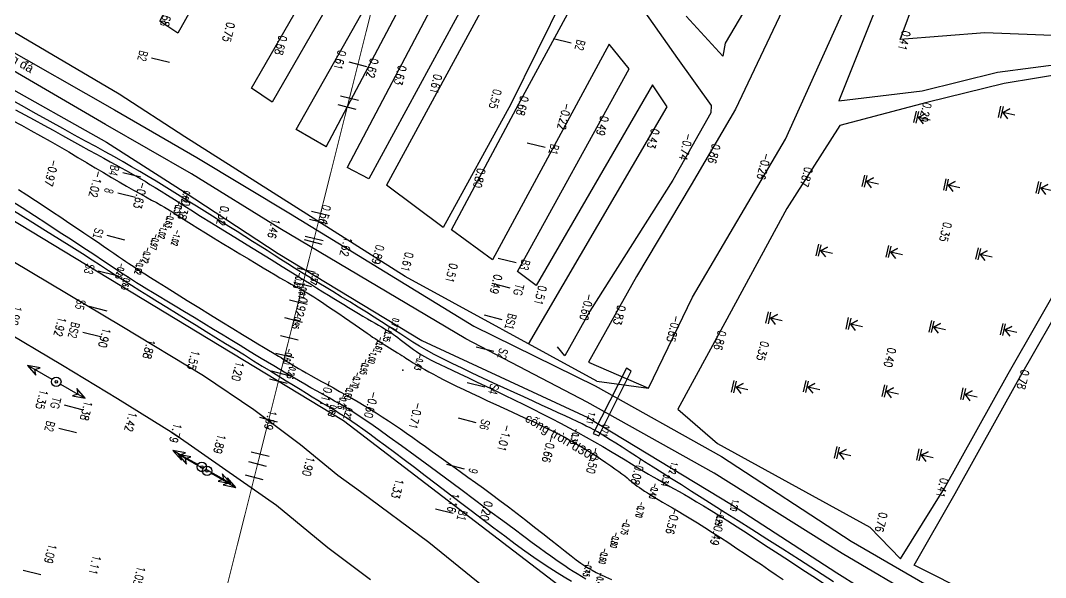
# Model space of a CAD drawing. Header units: metres. Extents: x 583412 to 583840, y 1186334 to 1187497.
# Drawn here: x 583623.4 to 583735.2, y 1186994.8 to 1187055.6 of the extents above; entities that cross this region are included whole.
import ezdxf
from ezdxf.enums import TextEntityAlignment as Align

# ---------------------------------------------------------------- set-up
doc = ezdxf.new("R2010")
doc.units = ezdxf.units.M
doc.header["$MEASUREMENT"] = 0
doc.linetypes.add('DASHDOT2', pattern=[0.5, 0.25, -0.125, 0, -0.125])
for name, color, linetype in [('$For$Printing$', 7, 'Continuous'), ('1111DONG MUC', 2, 'Continuous'), ('cao do binh do', 4, 'Continuous'), ('CaoDoTN', 2, 'Continuous'), ('DienHaThe-KHKS', 7, 'Continuous'), ('ENTCOC', 6, 'Continuous'), ('KS.cau cong', 6, 'Continuous'), ('KS.leduongdat', 36, 'Continuous'), ('KS.leduongnhua', 4, 'Continuous'), ('ks.text ks', 7, 'Continuous'), ('KS_muong ao', 4, 'TALUYPHAI-KHKS'), ('Lua-KHKS', 3, 'Continuous'), ('TENCOCTUYEN', 1, 'Continuous'), ('TimtuyenKS', 7, 'Continuous'), ('TimtuyenTK', 7, 'Continuous')]:
    doc.layers.add(name, color=color, linetype=linetype)
doc.styles.add('ChuSo', font='vnsimple.shx')
doc.styles.add('KT3', font='VHARIALN.TTF', dxfattribs={"width": 0.8, "height": 1.5})
doc.styles.add('TENSONG', font='VAPTIMI.TTF')
doc.linetypes.add('TALUYPHAI-KHKS', pattern='A,5,[130,ltypeshp,S=5,R=0,X=0,Y=-5],10,[130,ltypeshp,S=5,R=0,X=0,Y=-5],10,[130,ltypeshp,S=10,R=0,X=0,Y=-10],5', length=30)
doc.linetypes.add('TALUYTRAI-KHKS', pattern='A,5,[130,ltypeshp,S=5,R=0,X=0,Y=5],10,[130,ltypeshp,S=5,R=0,X=0,Y=5],10,[130,ltypeshp,S=10,R=0,X=0,Y=10],5', length=30)

# ---------------------------------------------------------------- blocks, each defined once
blk = doc.blocks.new('DienHaThe-KHKS')
at = {"layer": 'DienHaThe-KHKS', "color": 6}
blk.add_lwpolyline([(0.0012, 0.51624), (0.0012, 2.70968), (0.4608, 2.30472), (0.00192, 3.63336), (-0.45808, 2.30512), (0.00152, 2.70976), (0.00192, 3.63336)], dxfattribs=at)
for radius in [0.51624, 0.13184]:
    blk.add_circle((0, 0), radius, dxfattribs=at)
blk = doc.blocks.new('Lua-KHKS')
at = {"layer": 'Lua-KHKS', "color": 3, "flags": 128}
for points in [[(-0.008, 1.037), (-0.008, 0.156), (-0.378, 0.593), (-0.008, 0.156), (0.361, 0.593)], [(-0.439, 0.072), (0.42, 0.072)], [(-0.439, -0.105), (0.42, -0.105)]]:
    blk.add_lwpolyline(points, dxfattribs=at)

msp = doc.modelspace()

# ---------------------------------------------------------------- linework, layer by layer
at = {"layer": '$For$Printing$', "color": 252}
for p, q in [((583623.5, 1187046.33), (583621.78, 1187047.29)), ((583625.12, 1187045.43), (583623.5, 1187046.33)), ((583622.46, 1187044.74), (583623.5, 1187044.18)), ((583626.63, 1187044.59), (583625.12, 1187045.43)), ((583628.02, 1187043.83), (583626.63, 1187044.59)), ((583623.5, 1187044.18), (583624.54, 1187043.61)), ((583624.54, 1187043.61), (583625.59, 1187043.03)), ((583629.3, 1187043.12), (583628.02, 1187043.83)), ((583625.59, 1187043.03), (583626.63, 1187042.44)), ((583626.63, 1187042.44), (583627.65, 1187041.85)), ((583630.49, 1187042.46), (583629.3, 1187043.12)), ((583631.6, 1187041.85), (583630.49, 1187042.46)), ((583627.65, 1187041.85), (583628.66, 1187041.27)), ((583628.66, 1187041.27), (583629.64, 1187040.68)), ((583632.65, 1187041.27), (583631.6, 1187041.85)), ((583633.64, 1187040.72), (583632.65, 1187041.27)), ((583629.64, 1187040.68), (583630.61, 1187040.11)), ((583630.61, 1187040.11), (583631.54, 1187039.55)), ((583634.59, 1187040.18), (583633.64, 1187040.72)), ((583635.51, 1187039.65), (583634.59, 1187040.18)), ((583631.54, 1187039.55), (583632.44, 1187039.01)), ((583632.44, 1187039.01), (583633.32, 1187038.49)), ((583636.41, 1187039.12), (583635.51, 1187039.65)), ((583637.31, 1187038.59), (583636.41, 1187039.12)), ((583633.32, 1187038.49), (583634.15, 1187038)), ((583634.15, 1187038), (583634.95, 1187037.54)), ((583638.19, 1187038.06), (583637.31, 1187038.59)), ((583639.07, 1187037.53), (583638.19, 1187038.06)), ((583623.17, 1187037.17), (583624.1, 1187036.57)), ((583634.95, 1187037.54), (583635.71, 1187037.11)), ((583635.71, 1187037.11), (583636.42, 1187036.72)), ((583636.42, 1187036.72), (583637.08, 1187036.35)), ((583639.94, 1187036.99), (583639.07, 1187037.53)), ((583640.82, 1187036.45), (583639.94, 1187036.99)), ((583624.1, 1187036.57), (583625.04, 1187035.95)), ((583625.04, 1187035.95), (583625.97, 1187035.34)), ((583637.08, 1187036.35), (583637.68, 1187036.02)), ((583637.68, 1187036.02), (583638.22, 1187035.73)), ((583638.22, 1187035.73), (583638.7, 1187035.46)), ((583641.69, 1187035.9), (583640.82, 1187036.45)), ((583642.58, 1187035.35), (583641.69, 1187035.9)), ((583622.62, 1187034.89), (583624.45, 1187033.76)), ((583625.97, 1187035.34), (583626.89, 1187034.73)), ((583626.89, 1187034.73), (583627.79, 1187034.13)), ((583638.7, 1187035.46), (583639.11, 1187035.23)), ((583639.11, 1187035.23), (583639.46, 1187035.03)), ((583639.46, 1187035.03), (583639.75, 1187034.85)), ((583639.75, 1187034.85), (583640.03, 1187034.68)), ((583640.03, 1187034.68), (583640.32, 1187034.49)), ((583640.32, 1187034.49), (583640.64, 1187034.28)), ((583643.47, 1187034.8), (583642.58, 1187035.35)), ((583644.36, 1187034.24), (583643.47, 1187034.8)), ((583624.45, 1187033.76), (583626.14, 1187032.7)), ((583627.79, 1187034.13), (583628.66, 1187033.54)), ((583628.66, 1187033.54), (583629.51, 1187032.97)), ((583640.64, 1187034.28), (583641.01, 1187034.04)), ((583641.01, 1187034.04), (583641.48, 1187033.74)), ((583641.48, 1187033.74), (583642.05, 1187033.38)), ((583642.05, 1187033.38), (583642.76, 1187032.94)), ((583645.26, 1187033.68), (583644.36, 1187034.24)), ((583646.14, 1187033.12), (583645.26, 1187033.68)), ((583626.14, 1187032.7), (583627.66, 1187031.75)), ((583629.51, 1187032.97), (583630.31, 1187032.43)), ((583630.31, 1187032.43), (583631.07, 1187031.92)), ((583642.76, 1187032.94), (583643.57, 1187032.43)), ((583643.57, 1187032.43), (583644.47, 1187031.88)), ((583647.02, 1187032.57), (583646.14, 1187033.12)), ((583647.88, 1187032.03), (583647.02, 1187032.57)), ((583627.66, 1187031.75), (583628.99, 1187030.9)), ((583631.07, 1187031.92), (583631.78, 1187031.44)), ((583631.78, 1187031.44), (583632.44, 1187030.99)), ((583644.47, 1187031.88), (583645.41, 1187031.31)), ((583645.41, 1187031.31), (583646.38, 1187030.72)), ((583648.72, 1187031.5), (583647.88, 1187032.03)), ((583649.53, 1187030.99), (583648.72, 1187031.5)), ((583628.99, 1187030.9), (583630.16, 1187030.16)), ((583630.16, 1187030.16), (583631.2, 1187029.49)), ((583632.44, 1187030.99), (583633.04, 1187030.57)), ((583633.04, 1187030.57), (583633.59, 1187030.2)), ((583633.59, 1187030.2), (583634.09, 1187029.86)), ((583646.38, 1187030.72), (583647.34, 1187030.14)), ((583647.34, 1187030.14), (583648.26, 1187029.58)), ((583650.31, 1187030.49), (583649.53, 1187030.99)), ((583651.06, 1187030.01), (583650.31, 1187030.49)), ((583651.81, 1187029.53), (583651.06, 1187030.01)), ((583631.2, 1187029.49), (583632.13, 1187028.89)), ((583632.13, 1187028.89), (583633, 1187028.33)), ((583634.09, 1187029.86), (583634.52, 1187029.56)), ((583634.52, 1187029.56), (583634.9, 1187029.31)), ((583634.9, 1187029.31), (583635.21, 1187029.09)), ((583635.21, 1187029.09), (583635.5, 1187028.9)), ((583635.5, 1187028.9), (583635.78, 1187028.71)), ((583648.26, 1187029.58), (583649.12, 1187029.07)), ((583649.12, 1187029.07), (583649.89, 1187028.61)), ((583652.55, 1187029.06), (583651.81, 1187029.53)), ((583653.3, 1187028.59), (583652.55, 1187029.06)), ((583633, 1187028.33), (583633.83, 1187027.79)), ((583633.83, 1187027.79), (583634.65, 1187027.26)), ((583635.78, 1187028.71), (583636.1, 1187028.5)), ((583636.1, 1187028.5), (583636.48, 1187028.25)), ((583636.48, 1187028.25), (583636.96, 1187027.95)), ((583636.96, 1187027.95), (583637.57, 1187027.57)), ((583649.89, 1187028.61), (583650.57, 1187028.2)), ((583650.57, 1187028.2), (583651.17, 1187027.84)), ((583651.17, 1187027.84), (583651.7, 1187027.53)), ((583654.07, 1187028.1), (583653.3, 1187028.59)), ((583654.86, 1187027.61), (583654.07, 1187028.1)), ((583634.65, 1187027.26), (583635.5, 1187026.72)), ((583635.5, 1187026.72), (583636.4, 1187026.15)), ((583637.57, 1187027.57), (583638.34, 1187027.09)), ((583638.34, 1187027.09), (583639.29, 1187026.49)), ((583651.7, 1187027.53), (583652.16, 1187027.26)), ((583652.16, 1187027.26), (583652.57, 1187027.03)), ((583652.57, 1187027.03), (583652.94, 1187026.82)), ((583652.94, 1187026.82), (583653.26, 1187026.64)), ((583653.26, 1187026.64), (583653.56, 1187026.49)), ((583655.69, 1187027.09), (583654.86, 1187027.61)), ((583656.56, 1187026.56), (583655.69, 1187027.09)), ((583636.4, 1187026.15), (583637.35, 1187025.55)), ((583637.35, 1187025.55), (583638.34, 1187024.94)), ((583639.29, 1187026.49), (583640.39, 1187025.81)), ((583640.39, 1187025.81), (583641.59, 1187025.06)), ((583653.56, 1187026.49), (583653.83, 1187026.34)), ((583653.83, 1187026.34), (583654.11, 1187026.19)), ((583654.11, 1187026.19), (583654.39, 1187026.04)), ((583654.39, 1187026.04), (583654.69, 1187025.87)), ((583654.69, 1187025.87), (583655.02, 1187025.67)), ((583655.02, 1187025.67), (583655.4, 1187025.43)), ((583657.47, 1187026.01), (583656.56, 1187026.56)), ((583658.39, 1187025.44), (583657.47, 1187026.01)), ((583638.34, 1187024.94), (583639.36, 1187024.3)), ((583641.59, 1187025.06), (583642.85, 1187024.27)), ((583655.4, 1187025.43), (583655.85, 1187025.15)), ((583655.85, 1187025.15), (583656.35, 1187024.82)), ((583656.35, 1187024.82), (583656.91, 1187024.44)), ((583656.91, 1187024.44), (583657.51, 1187024.04)), ((583659.32, 1187024.88), (583658.39, 1187025.44)), ((583660.23, 1187024.32), (583659.32, 1187024.88)), ((583639.36, 1187024.3), (583640.42, 1187023.66)), ((583640.42, 1187023.66), (583641.48, 1187023)), ((583642.85, 1187024.27), (583644.13, 1187023.48)), ((583644.13, 1187023.48), (583645.38, 1187022.71)), ((583657.51, 1187024.04), (583658.13, 1187023.61)), ((583658.13, 1187023.61), (583658.74, 1187023.19)), ((583661.13, 1187023.77), (583660.23, 1187024.32)), ((583661.98, 1187023.23), (583661.13, 1187023.77)), ((583641.48, 1187023), (583642.56, 1187022.34)), ((583642.56, 1187022.34), (583643.64, 1187021.67)), ((583645.38, 1187022.71), (583646.55, 1187021.98)), ((583658.74, 1187023.19), (583659.34, 1187022.78)), ((583659.34, 1187022.78), (583659.9, 1187022.39)), ((583659.9, 1187022.39), (583660.4, 1187022.04)), ((583662.78, 1187022.72), (583661.98, 1187023.23)), ((583663.52, 1187022.24), (583662.78, 1187022.72)), ((583664.21, 1187021.79), (583663.52, 1187022.24)), ((583643.64, 1187021.67), (583644.71, 1187021.01)), ((583646.55, 1187021.98), (583647.61, 1187021.33)), ((583647.61, 1187021.33), (583648.52, 1187020.78)), ((583660.4, 1187022.04), (583660.84, 1187021.73)), ((583660.84, 1187021.73), (583661.21, 1187021.47)), ((583661.21, 1187021.47), (583661.54, 1187021.25)), ((583661.54, 1187021.25), (583661.82, 1187021.05)), ((583661.82, 1187021.05), (583662.08, 1187020.88)), ((583664.88, 1187021.35), (583664.21, 1187021.79)), ((583665.54, 1187020.92), (583664.88, 1187021.35)), ((583644.71, 1187021.01), (583645.77, 1187020.36)), ((583645.77, 1187020.36), (583646.81, 1187019.72)), ((583648.52, 1187020.78), (583649.28, 1187020.32)), ((583649.28, 1187020.32), (583649.91, 1187019.93)), ((583649.91, 1187019.93), (583650.44, 1187019.62)), ((583662.08, 1187020.88), (583662.33, 1187020.71)), ((583662.33, 1187020.71), (583662.57, 1187020.55)), ((583662.57, 1187020.55), (583662.82, 1187020.39)), ((583662.82, 1187020.39), (583663.09, 1187020.22)), ((583663.09, 1187020.22), (583663.37, 1187020.05)), ((583663.37, 1187020.05), (583663.66, 1187019.87)), ((583666.22, 1187020.49), (583665.54, 1187020.92)), ((583666.93, 1187020.06), (583666.22, 1187020.49)), ((583667.69, 1187019.62), (583666.93, 1187020.06)), ((583646.81, 1187019.72), (583647.83, 1187019.09)), ((583647.83, 1187019.09), (583648.82, 1187018.47)), ((583650.44, 1187019.62), (583650.88, 1187019.36)), ((583650.88, 1187019.36), (583651.24, 1187019.15)), ((583651.24, 1187019.15), (583651.55, 1187018.97)), ((583651.55, 1187018.97), (583651.82, 1187018.8)), ((583651.82, 1187018.8), (583652.07, 1187018.65)), ((583663.66, 1187019.87), (583663.95, 1187019.68)), ((583663.95, 1187019.68), (583664.24, 1187019.51)), ((583664.24, 1187019.51), (583664.52, 1187019.33)), ((583664.52, 1187019.33), (583664.78, 1187019.17)), ((583664.78, 1187019.17), (583665.02, 1187019.02)), ((583665.02, 1187019.02), (583665.24, 1187018.88)), ((583665.24, 1187018.88), (583665.44, 1187018.75)), ((583668.54, 1187019.16), (583667.69, 1187019.62)), ((583669.48, 1187018.67), (583668.54, 1187019.16)), ((583648.82, 1187018.47), (583649.78, 1187017.88)), ((583649.78, 1187017.88), (583650.7, 1187017.31)), ((583652.07, 1187018.65), (583652.3, 1187018.5)), ((583652.3, 1187018.5), (583652.54, 1187018.34)), ((583652.54, 1187018.34), (583652.79, 1187018.18)), ((583652.79, 1187018.18), (583653.06, 1187018.01)), ((583653.06, 1187018.01), (583653.37, 1187017.83)), ((583653.37, 1187017.83), (583653.71, 1187017.62)), ((583665.44, 1187018.75), (583665.63, 1187018.63)), ((583665.63, 1187018.63), (583665.82, 1187018.51)), ((583665.82, 1187018.51), (583666.02, 1187018.38)), ((583666.02, 1187018.38), (583666.24, 1187018.24)), ((583666.24, 1187018.24), (583666.49, 1187018.09)), ((583666.49, 1187018.09), (583666.78, 1187017.92)), ((583666.78, 1187017.92), (583667.12, 1187017.72)), ((583667.12, 1187017.72), (583667.5, 1187017.51)), ((583670.49, 1187018.16), (583669.48, 1187018.67)), ((583671.57, 1187017.64), (583670.49, 1187018.16)), ((583650.7, 1187017.31), (583651.57, 1187016.77)), ((583651.57, 1187016.77), (583652.4, 1187016.26)), ((583653.71, 1187017.62), (583654.11, 1187017.39)), ((583654.11, 1187017.39), (583654.57, 1187017.13)), ((583654.57, 1187017.13), (583655.09, 1187016.84)), ((583655.09, 1187016.84), (583655.65, 1187016.53)), ((583667.5, 1187017.51), (583667.94, 1187017.26)), ((583667.94, 1187017.26), (583668.44, 1187016.99)), ((583668.44, 1187016.99), (583668.98, 1187016.7)), ((583668.98, 1187016.7), (583669.59, 1187016.39)), ((583672.69, 1187017.1), (583671.57, 1187017.64)), ((583673.84, 1187016.57), (583672.69, 1187017.1)), ((583674.99, 1187016.03), (583673.84, 1187016.57)), ((583652.4, 1187016.26), (583653.18, 1187015.78)), ((583653.18, 1187015.78), (583653.91, 1187015.34)), ((583655.65, 1187016.53), (583656.25, 1187016.2)), ((583656.25, 1187016.2), (583656.88, 1187015.85)), ((583656.88, 1187015.85), (583657.54, 1187015.49)), ((583657.54, 1187015.49), (583658.2, 1187015.12)), ((583669.59, 1187016.39), (583670.25, 1187016.05)), ((583670.25, 1187016.05), (583670.98, 1187015.7)), ((583670.98, 1187015.7), (583671.77, 1187015.31)), ((583676.14, 1187015.51), (583674.99, 1187016.03)), ((583677.26, 1187015), (583676.14, 1187015.51)), ((583653.91, 1187015.34), (583654.59, 1187014.92)), ((583654.59, 1187014.92), (583655.23, 1187014.53)), ((583655.23, 1187014.53), (583655.82, 1187014.17)), ((583658.2, 1187015.12), (583658.88, 1187014.74)), ((583658.88, 1187014.74), (583659.55, 1187014.36)), ((583659.55, 1187014.36), (583660.22, 1187013.97)), ((583671.77, 1187015.31), (583672.6, 1187014.92)), ((583672.6, 1187014.92), (583673.47, 1187014.51)), ((583673.47, 1187014.51), (583674.36, 1187014.09)), ((583678.33, 1187014.51), (583677.26, 1187015)), ((583679.35, 1187014.04), (583678.33, 1187014.51)), ((583655.82, 1187014.17), (583656.36, 1187013.84)), ((583656.36, 1187013.84), (583656.86, 1187013.54)), ((583656.86, 1187013.54), (583657.32, 1187013.27)), ((583657.32, 1187013.27), (583657.75, 1187013.01)), ((583660.22, 1187013.97), (583660.88, 1187013.58)), ((583660.88, 1187013.58), (583661.55, 1187013.17)), ((583674.36, 1187014.09), (583675.26, 1187013.68)), ((583675.26, 1187013.68), (583676.15, 1187013.27)), ((583676.15, 1187013.27), (583677.02, 1187012.87)), ((583680.32, 1187013.59), (583679.35, 1187014.04)), ((583681.23, 1187013.17), (583680.32, 1187013.59)), ((583657.75, 1187013.01), (583658.17, 1187012.75)), ((583658.17, 1187012.75), (583658.6, 1187012.48)), ((583658.6, 1187012.48), (583659.06, 1187012.18)), ((583659.06, 1187012.18), (583659.56, 1187011.85)), ((583661.55, 1187013.17), (583662.21, 1187012.76)), ((583662.21, 1187012.76), (583662.87, 1187012.34)), ((583662.87, 1187012.34), (583663.54, 1187011.91)), ((583677.02, 1187012.87), (583677.85, 1187012.49)), ((583677.85, 1187012.49), (583678.64, 1187012.13)), ((583678.64, 1187012.13), (583679.39, 1187011.78)), ((583682.07, 1187012.79), (583681.23, 1187013.17)), ((583682.84, 1187012.43), (583682.07, 1187012.79)), ((583683.53, 1187012.1), (583682.84, 1187012.43)), ((583684.14, 1187011.81), (583683.53, 1187012.1)), ((583659.56, 1187011.85), (583660.12, 1187011.46)), ((583660.12, 1187011.46), (583660.76, 1187011.01)), ((583660.76, 1187011.01), (583661.5, 1187010.47)), ((583663.54, 1187011.91), (583664.2, 1187011.47)), ((583664.2, 1187011.47), (583664.87, 1187011.02)), ((583664.87, 1187011.02), (583665.53, 1187010.55)), ((583679.39, 1187011.78), (583680.11, 1187011.44)), ((583680.11, 1187011.44), (583680.8, 1187011.11)), ((583680.8, 1187011.11), (583681.47, 1187010.78)), ((583684.67, 1187011.56), (583684.14, 1187011.81)), ((583685.13, 1187011.33), (583684.67, 1187011.56)), ((583685.55, 1187011.12), (583685.13, 1187011.33)), ((583685.94, 1187010.9), (583685.55, 1187011.12)), ((583661.5, 1187010.47), (583662.32, 1187009.87)), ((583662.32, 1187009.87), (583663.23, 1187009.2)), ((583665.53, 1187010.55), (583666.21, 1187010.07)), ((583666.21, 1187010.07), (583666.89, 1187009.58)), ((583681.47, 1187010.78), (583682.13, 1187010.44)), ((583682.13, 1187010.44), (583682.79, 1187010.1)), ((583682.79, 1187010.1), (583683.44, 1187009.73)), ((583686.34, 1187010.68), (583685.94, 1187010.9)), ((583686.75, 1187010.43), (583686.34, 1187010.68)), ((583687.21, 1187010.15), (583686.75, 1187010.43)), ((583687.74, 1187009.83), (583687.21, 1187010.15)), ((583663.23, 1187009.2), (583664.22, 1187008.46)), ((583666.89, 1187009.58), (583667.59, 1187009.08)), ((583667.59, 1187009.08), (583668.31, 1187008.56)), ((583683.44, 1187009.73), (583684.11, 1187009.35)), ((583684.11, 1187009.35), (583684.78, 1187008.95)), ((583684.78, 1187008.95), (583685.44, 1187008.54)), ((583688.34, 1187009.45), (583687.74, 1187009.83)), ((583689.03, 1187009.01), (583688.34, 1187009.45)), ((583689.79, 1187008.53), (583689.03, 1187009.01)), ((583664.22, 1187008.46), (583665.27, 1187007.67)), ((583665.27, 1187007.67), (583666.38, 1187006.83)), ((583668.31, 1187008.56), (583669.04, 1187008.03)), ((583669.04, 1187008.03), (583669.79, 1187007.48)), ((583685.44, 1187008.54), (583686.08, 1187008.14)), ((583686.08, 1187008.14), (583686.69, 1187007.74)), ((583686.69, 1187007.74), (583687.26, 1187007.36)), ((583690.61, 1187008), (583689.79, 1187008.53)), ((583691.49, 1187007.43), (583690.61, 1187008)), ((583666.38, 1187006.83), (583667.54, 1187005.94)), ((583669.79, 1187007.48), (583670.57, 1187006.93)), ((583670.57, 1187006.93), (583671.36, 1187006.35)), ((583687.26, 1187007.36), (583687.79, 1187007)), ((583687.79, 1187007), (583688.26, 1187006.67)), ((583688.26, 1187006.67), (583688.67, 1187006.37)), ((583692.43, 1187006.83), (583691.49, 1187007.43)), ((583693.41, 1187006.21), (583692.43, 1187006.83)), ((583667.54, 1187005.94), (583668.75, 1187005.02)), ((583671.36, 1187006.35), (583672.19, 1187005.76)), ((583672.19, 1187005.76), (583673.03, 1187005.16)), ((583688.67, 1187006.37), (583689.02, 1187006.11)), ((583689.02, 1187006.11), (583689.32, 1187005.88)), ((583689.32, 1187005.88), (583689.58, 1187005.67)), ((583689.58, 1187005.67), (583689.82, 1187005.47)), ((583689.82, 1187005.47), (583690.04, 1187005.29)), ((583694.44, 1187005.56), (583693.41, 1187006.21)), ((583695.5, 1187004.89), (583694.44, 1187005.56)), ((583668.75, 1187005.02), (583670, 1187004.06)), ((583673.03, 1187005.16), (583673.9, 1187004.53)), ((583673.9, 1187004.53), (583674.79, 1187003.88)), ((583690.04, 1187005.29), (583690.25, 1187005.12)), ((583690.25, 1187005.12), (583690.47, 1187004.95)), ((583690.47, 1187004.95), (583690.69, 1187004.78)), ((583690.69, 1187004.78), (583690.94, 1187004.61)), ((583690.94, 1187004.61), (583691.2, 1187004.42)), ((583691.2, 1187004.42), (583691.49, 1187004.23)), ((583696.6, 1187004.19), (583695.5, 1187004.89)), ((583670, 1187004.06), (583671.27, 1187003.09)), ((583674.79, 1187003.88), (583675.7, 1187003.2)), ((583675.7, 1187003.2), (583676.63, 1187002.5)), ((583691.49, 1187004.23), (583691.8, 1187004.03)), ((583691.8, 1187004.03), (583692.15, 1187003.81)), ((583692.15, 1187003.81), (583692.54, 1187003.57)), ((583692.54, 1187003.57), (583692.97, 1187003.31)), ((583692.97, 1187003.31), (583693.45, 1187003.03)), ((583697.76, 1187003.46), (583696.6, 1187004.19)), ((583698.99, 1187002.68), (583697.76, 1187003.46)), ((583671.27, 1187003.09), (583672.55, 1187002.11)), ((583672.55, 1187002.11), (583673.81, 1187001.15)), ((583676.63, 1187002.5), (583677.57, 1187001.77)), ((583693.45, 1187003.03), (583693.97, 1187002.72)), ((583693.97, 1187002.72), (583694.54, 1187002.38)), ((583694.54, 1187002.38), (583695.16, 1187002.02)), ((583700.3, 1187001.86), (583698.99, 1187002.68)), ((583673.81, 1187001.15), (583675.05, 1187000.21)), ((583677.57, 1187001.77), (583678.53, 1187001.04)), ((583678.53, 1187001.04), (583679.47, 1187000.3)), ((583695.16, 1187002.02), (583695.82, 1187001.62)), ((583695.82, 1187001.62), (583696.52, 1187001.2)), ((583696.52, 1187001.2), (583697.27, 1187000.74)), ((583701.7, 1187000.97), (583700.3, 1187001.86)), ((583703.2, 1187000.02), (583701.7, 1187000.97)), ((583675.05, 1187000.21), (583676.24, 1186999.32)), ((583679.47, 1187000.3), (583680.38, 1186999.58)), ((583697.27, 1187000.74), (583698.07, 1187000.24)), ((583698.07, 1187000.24), (583698.91, 1186999.71)), ((583704.83, 1186998.99), (583703.2, 1187000.02)), ((583676.24, 1186999.32), (583677.38, 1186998.48)), ((583680.38, 1186999.58), (583681.26, 1186998.89)), ((583681.26, 1186998.89), (583682.08, 1186998.24)), ((583698.91, 1186999.71), (583699.78, 1186999.15)), ((583699.78, 1186999.15), (583700.67, 1186998.56)), ((583706.56, 1186997.88), (583704.83, 1186998.99)), ((583677.38, 1186998.48), (583678.43, 1186997.71)), ((583678.43, 1186997.71), (583679.4, 1186997.02)), ((583682.08, 1186998.24), (583682.82, 1186997.65)), ((583682.82, 1186997.65), (583683.48, 1186997.14)), ((583700.67, 1186998.56), (583701.57, 1186997.97)), ((583701.57, 1186997.97), (583702.47, 1186997.37)), ((583708.39, 1186996.71), (583706.56, 1186997.88)), ((583679.4, 1186997.02), (583680.3, 1186996.4)), ((583683.48, 1186997.14), (583684.04, 1186996.72)), ((583684.04, 1186996.72), (583684.53, 1186996.36)), ((583702.47, 1186997.37), (583703.36, 1186996.77)), ((583703.36, 1186996.77), (583704.23, 1186996.19)), ((583710.26, 1186995.52), (583708.39, 1186996.71)), ((583680.3, 1186996.4), (583681.14, 1186995.85)), ((583681.14, 1186995.85), (583681.94, 1186995.33)), ((583681.94, 1186995.33), (583682.72, 1186994.85)), ((583684.53, 1186996.36), (583684.96, 1186996.06)), ((583684.96, 1186996.06), (583685.37, 1186995.81)), ((583685.37, 1186995.81), (583685.78, 1186995.57)), ((583685.78, 1186995.57), (583686.21, 1186995.35)), ((583686.21, 1186995.35), (583686.69, 1186995.11)), ((583704.23, 1186996.19), (583705.06, 1186995.62)), ((583705.06, 1186995.62), (583705.85, 1186995.08)), ((583712.12, 1186994.33), (583710.26, 1186995.52)), ((583682.72, 1186994.85), (583683.5, 1186994.39)), ((583686.69, 1186995.11), (583687.24, 1186994.85)), ((583687.24, 1186994.85), (583687.89, 1186994.55)), ((583705.85, 1186995.08), (583706.6, 1186994.56))]:
    msp.add_line(p, q, dxfattribs=at)
at = {"layer": '$For$Printing$', "color": 40}
for p, q in [((583622.86, 1187045.86), (583623.88, 1187045.32)), ((583623.88, 1187045.32), (583624.9, 1187044.76)), ((583624.9, 1187044.76), (583625.93, 1187044.19)), ((583625.93, 1187044.19), (583626.96, 1187043.63)), ((583626.96, 1187043.63), (583627.98, 1187043.07)), ((583627.98, 1187043.07), (583628.97, 1187042.52)), ((583628.97, 1187042.52), (583629.93, 1187041.99)), ((583629.93, 1187041.99), (583630.84, 1187041.48)), ((583630.84, 1187041.48), (583631.69, 1187041.01)), ((583631.69, 1187041.01), (583632.47, 1187040.58)), ((583632.47, 1187040.58), (583633.17, 1187040.2)), ((583633.17, 1187040.2), (583633.81, 1187039.85)), ((583633.81, 1187039.85), (583634.39, 1187039.53)), ((583634.39, 1187039.53), (583634.94, 1187039.23)), ((583634.94, 1187039.23), (583635.45, 1187038.94)), ((583635.45, 1187038.94), (583635.96, 1187038.65)), ((583635.96, 1187038.65), (583636.46, 1187038.36)), ((583636.46, 1187038.36), (583636.98, 1187038.06)), ((583636.98, 1187038.06), (583637.52, 1187037.73)), ((583637.52, 1187037.73), (583638.1, 1187037.37)), ((583638.1, 1187037.37), (583638.73, 1187036.97)), ((583638.73, 1187036.97), (583639.43, 1187036.54)), ((583623.56, 1187035.16), (583622.23, 1187036.01)), ((583639.43, 1187036.54), (583640.19, 1187036.06)), ((583640.19, 1187036.06), (583641.05, 1187035.52)), ((583624.91, 1187034.29), (583623.56, 1187035.16)), ((583641.05, 1187035.52), (583641.99, 1187034.93)), ((583641.99, 1187034.93), (583643.05, 1187034.27)), ((583626.28, 1187033.4), (583624.91, 1187034.29)), ((583627.63, 1187032.52), (583626.28, 1187033.4)), ((583643.05, 1187034.27), (583644.22, 1187033.54)), ((583644.22, 1187033.54), (583645.47, 1187032.76)), ((583628.95, 1187031.66), (583627.63, 1187032.52)), ((583645.47, 1187032.76), (583646.78, 1187031.95)), ((583630.2, 1187030.83), (583628.95, 1187031.66)), ((583646.78, 1187031.95), (583648.12, 1187031.13)), ((583648.12, 1187031.13), (583649.45, 1187030.31)), ((583631.38, 1187030.05), (583630.2, 1187030.83)), ((583632.45, 1187029.35), (583631.38, 1187030.05)), ((583649.45, 1187030.31), (583650.73, 1187029.51)), ((583633.4, 1187028.72), (583632.45, 1187029.35)), ((583650.73, 1187029.51), (583651.95, 1187028.76)), ((583634.2, 1187028.19), (583633.4, 1187028.72)), ((583634.89, 1187027.74), (583634.2, 1187028.19)), ((583651.95, 1187028.76), (583653.07, 1187028.07)), ((583653.07, 1187028.07), (583654.05, 1187027.46)), ((583635.5, 1187027.35), (583634.89, 1187027.74)), ((583636.06, 1187026.99), (583635.5, 1187027.35)), ((583636.61, 1187026.64), (583636.06, 1187026.99)), ((583637.18, 1187026.29), (583636.61, 1187026.64)), ((583654.05, 1187027.46), (583654.92, 1187026.92)), ((583654.92, 1187026.92), (583655.69, 1187026.43)), ((583637.81, 1187025.9), (583637.18, 1187026.29)), ((583638.52, 1187025.47), (583637.81, 1187025.9)), ((583655.69, 1187026.43), (583656.38, 1187026)), ((583656.38, 1187026), (583657.01, 1187025.61)), ((583657.01, 1187025.61), (583657.58, 1187025.25)), ((583639.35, 1187024.97), (583638.52, 1187025.47)), ((583640.28, 1187024.41), (583639.35, 1187024.97)), ((583641.28, 1187023.81), (583640.28, 1187024.41)), ((583657.58, 1187025.25), (583658.13, 1187024.92)), ((583658.13, 1187024.92), (583658.66, 1187024.59)), ((583658.66, 1187024.59), (583659.2, 1187024.26)), ((583642.33, 1187023.18), (583641.28, 1187023.81)), ((583659.2, 1187024.26), (583659.73, 1187023.94)), ((583659.73, 1187023.94), (583660.26, 1187023.63)), ((583660.26, 1187023.63), (583660.76, 1187023.33)), ((583660.76, 1187023.33), (583661.25, 1187023.05)), ((583643.4, 1187022.53), (583642.33, 1187023.18)), ((583644.46, 1187021.89), (583643.4, 1187022.53)), ((583661.25, 1187023.05), (583661.7, 1187022.79)), ((583661.7, 1187022.79), (583662.11, 1187022.55)), ((583662.11, 1187022.55), (583662.47, 1187022.33)), ((583662.47, 1187022.33), (583662.79, 1187022.15)), ((583645.49, 1187021.27), (583644.46, 1187021.89)), ((583646.46, 1187020.68), (583645.49, 1187021.27)), ((583662.79, 1187022.15), (583663.06, 1187021.99)), ((583663.06, 1187021.99), (583663.29, 1187021.85)), ((583663.29, 1187021.85), (583663.5, 1187021.72)), ((583663.5, 1187021.72), (583663.7, 1187021.6)), ((583663.7, 1187021.6), (583663.9, 1187021.47)), ((583663.9, 1187021.47), (583664.1, 1187021.33)), ((583664.1, 1187021.33), (583664.31, 1187021.17)), ((583664.31, 1187021.17), (583664.55, 1187020.99)), ((583647.35, 1187020.14), (583646.46, 1187020.68)), ((583648.18, 1187019.63), (583647.35, 1187020.14)), ((583664.55, 1187020.99), (583664.82, 1187020.79)), ((583664.82, 1187020.79), (583665.1, 1187020.57)), ((583665.1, 1187020.57), (583665.39, 1187020.35)), ((583665.39, 1187020.35), (583665.69, 1187020.13)), ((583665.69, 1187020.13), (583665.99, 1187019.9)), ((583648.94, 1187019.16), (583648.18, 1187019.63)), ((583649.67, 1187018.72), (583648.94, 1187019.16)), ((583665.99, 1187019.9), (583666.29, 1187019.68)), ((583666.29, 1187019.68), (583666.59, 1187019.48)), ((583666.59, 1187019.48), (583666.87, 1187019.29)), ((583666.87, 1187019.29), (583667.16, 1187019.11)), ((583667.16, 1187019.11), (583667.47, 1187018.93)), ((583667.47, 1187018.93), (583667.81, 1187018.75)), ((583650.35, 1187018.3), (583649.67, 1187018.72)), ((583651.02, 1187017.89), (583650.35, 1187018.3)), ((583651.68, 1187017.49), (583651.02, 1187017.89)), ((583667.81, 1187018.75), (583668.2, 1187018.54)), ((583668.2, 1187018.54), (583668.65, 1187018.32)), ((583668.65, 1187018.32), (583669.18, 1187018.06)), ((583669.18, 1187018.06), (583669.79, 1187017.77)), ((583669.79, 1187017.77), (583670.51, 1187017.42)), ((583652.35, 1187017.1), (583651.68, 1187017.49)), ((583653.02, 1187016.7), (583652.35, 1187017.1)), ((583653.71, 1187016.3), (583653.02, 1187016.7)), ((583670.51, 1187017.42), (583671.32, 1187017.04)), ((583671.32, 1187017.04), (583672.21, 1187016.62)), ((583672.21, 1187016.62), (583673.15, 1187016.16)), ((583654.41, 1187015.9), (583653.71, 1187016.3)), ((583655.09, 1187015.51), (583654.41, 1187015.9)), ((583655.77, 1187015.13), (583655.09, 1187015.51)), ((583673.15, 1187016.16), (583674.15, 1187015.69)), ((583674.15, 1187015.69), (583675.17, 1187015.2)), ((583656.43, 1187014.76), (583655.77, 1187015.13)), ((583657.06, 1187014.4), (583656.43, 1187014.76)), ((583657.66, 1187014.06), (583657.06, 1187014.4)), ((583675.17, 1187015.2), (583676.22, 1187014.69)), ((583676.22, 1187014.69), (583677.26, 1187014.19)), ((583658.22, 1187013.74), (583657.66, 1187014.06)), ((583658.77, 1187013.41), (583658.22, 1187013.74)), ((583659.35, 1187013.07), (583658.77, 1187013.41)), ((583677.26, 1187014.19), (583678.3, 1187013.68)), ((583678.3, 1187013.68), (583679.32, 1187013.17)), ((583659.97, 1187012.67), (583659.35, 1187013.07)), ((583660.68, 1187012.2), (583659.97, 1187012.67)), ((583661.51, 1187011.64), (583660.68, 1187012.2)), ((583679.32, 1187013.17), (583680.33, 1187012.67)), ((583680.33, 1187012.67), (583681.32, 1187012.16)), ((583681.32, 1187012.16), (583682.3, 1187011.65)), ((583662.48, 1187010.96), (583661.51, 1187011.64)), ((583682.3, 1187011.65), (583683.26, 1187011.14)), ((583683.26, 1187011.14), (583684.21, 1187010.63)), ((583663.63, 1187010.13), (583662.48, 1187010.96)), ((583664.97, 1187009.16), (583663.63, 1187010.13)), ((583684.21, 1187010.63), (583685.13, 1187010.12)), ((583685.13, 1187010.12), (583686.04, 1187009.6)), ((583666.47, 1187008.06), (583664.97, 1187009.16)), ((583686.04, 1187009.6), (583686.92, 1187009.09)), ((583686.92, 1187009.09), (583687.77, 1187008.59)), ((583668.09, 1187006.87), (583666.47, 1187008.06)), ((583687.77, 1187008.59), (583688.58, 1187008.1)), ((583688.58, 1187008.1), (583689.36, 1187007.63)), ((583689.36, 1187007.63), (583690.08, 1187007.19)), ((583669.75, 1187005.63), (583668.09, 1187006.87)), ((583690.08, 1187007.19), (583690.75, 1187006.78)), ((583690.75, 1187006.78), (583691.37, 1187006.41)), ((583671.43, 1187004.38), (583669.75, 1187005.63)), ((583691.37, 1187006.41), (583691.92, 1187006.08)), ((583691.92, 1187006.08), (583692.42, 1187005.78)), ((583692.42, 1187005.78), (583692.89, 1187005.51)), ((583692.89, 1187005.51), (583693.34, 1187005.26)), ((583673.07, 1187003.16), (583671.43, 1187004.38)), ((583693.34, 1187005.26), (583693.78, 1187005)), ((583693.78, 1187005), (583694.24, 1187004.74)), ((583694.24, 1187004.74), (583694.72, 1187004.47)), ((583694.72, 1187004.47), (583695.25, 1187004.17)), ((583674.62, 1187002.01), (583673.07, 1187003.16)), ((583695.25, 1187004.17), (583695.83, 1187003.84)), ((583695.83, 1187003.84), (583696.47, 1187003.47)), ((583696.47, 1187003.47), (583697.17, 1187003.05)), ((583697.17, 1187003.05), (583697.93, 1187002.6)), ((583697.93, 1187002.6), (583698.75, 1187002.1)), ((583698.75, 1187002.1), (583699.64, 1187001.56)), ((583676.02, 1187000.96), (583674.62, 1187002.01)), ((583677.25, 1187000.05), (583676.02, 1187000.96)), ((583699.64, 1187001.56), (583700.59, 1187000.97)), ((583700.59, 1187000.97), (583701.6, 1187000.32)), ((583678.3, 1186999.27), (583677.25, 1187000.05)), ((583701.6, 1187000.32), (583702.68, 1186999.62)), ((583679.21, 1186998.59), (583678.3, 1186999.27)), ((583702.68, 1186999.62), (583703.82, 1186998.88)), ((583703.82, 1186998.88), (583704.99, 1186998.11)), ((583679.99, 1186998.02), (583679.21, 1186998.59)), ((583680.67, 1186997.53), (583679.99, 1186998.02)), ((583704.99, 1186998.11), (583706.19, 1186997.32)), ((583681.26, 1186997.1), (583680.67, 1186997.53)), ((583681.8, 1186996.72), (583681.26, 1186997.1)), ((583682.29, 1186996.38), (583681.8, 1186996.72)), ((583706.19, 1186997.32), (583707.41, 1186996.52)), ((583707.41, 1186996.52), (583708.63, 1186995.71)), ((583682.77, 1186996.06), (583682.29, 1186996.38)), ((583683.23, 1186995.75), (583682.77, 1186996.06)), ((583683.69, 1186995.45), (583683.23, 1186995.75)), ((583684.15, 1186995.17), (583683.69, 1186995.45)), ((583708.63, 1186995.71), (583709.83, 1186994.92)), ((583684.61, 1186994.88), (583684.15, 1186995.17)), ((583685.09, 1186994.6), (583684.61, 1186994.88)), ((583709.83, 1186994.92), (583711.02, 1186994.16))]:
    msp.add_line(p, q, dxfattribs=at)
at = {"layer": '1111DONG MUC'}
for p in [(583641.27, 1187036.91, 1.48), (583640.24, 1187035.14, 0.26), (583639.32, 1187033.93, 0.26), (583638.59, 1187032.74, 0.26), (583637.7, 1187031.53, 0.26), (583636.8, 1187030.07, 0.26), (583636.01, 1187028.82, 0.26), (583635.13, 1187027.59), (583663.14, 1187021.48), (583662.21, 1187020.27), (583661.49, 1187019.09), (583660.6, 1187017.88), (583665.12, 1187017.44, -0.43), (583659.7, 1187016.41), (583658.91, 1187015.16), (583658.03, 1187013.93, -0.26), (583658.9, 1187013.52, -0.36), (583657.45, 1187013.2, 0.22), (583685.29, 1187012.27, 1.21), (583683.55, 1187010.27, -0.38), (583692.17, 1187004.31), (583690.69, 1187002.28), (583700.96, 1187002.75, 1.2), (583699.36, 1187001.34, -0.29), (583689.08, 1187000.39), (583687.92, 1186998.96), (583686.68, 1186997.21), (583685.47, 1186995.47, -0.45), (583685.25, 1186995.03, -0.41)]:
    msp.add_point(p, dxfattribs=at)
at = {"layer": 'ENTCOC'}
for p, q in [((583661.18, 1187050.57), (583659.24, 1187051.06)), ((583661.18, 1187050.57), (583659.24, 1187051.06)), ((583660.26, 1187046.89), (583658.32, 1187047.38)), ((583660.26, 1187046.89), (583658.32, 1187047.38)), ((583660.01, 1187045.92), (583658.07, 1187046.41)), ((583660.01, 1187045.92), (583658.07, 1187046.41)), ((583657.1, 1187034.28), (583655.16, 1187034.77)), ((583657.1, 1187034.28), (583655.16, 1187034.77)), ((583656.88, 1187033.41), (583654.94, 1187033.9)), ((583656.88, 1187033.41), (583654.94, 1187033.9)), ((583656.32, 1187031.17), (583654.38, 1187031.66)), ((583656.32, 1187031.17), (583654.38, 1187031.66)), ((583656.41, 1187031.55), (583654.47, 1187032.03)), ((583656.41, 1187031.55), (583654.47, 1187032.03)), ((583655.54, 1187028.09), (583653.6, 1187028.57)), ((583655.54, 1187028.09), (583653.6, 1187028.57)), ((583655.15, 1187026.53), (583653.21, 1187027.02)), ((583655.15, 1187026.53), (583653.21, 1187027.02)), ((583654.67, 1187024.59), (583652.73, 1187025.08)), ((583654.67, 1187024.59), (583652.73, 1187025.08)), ((583654.18, 1187022.65), (583652.24, 1187023.14)), ((583654.18, 1187022.65), (583652.24, 1187023.14)), ((583653.69, 1187020.71), (583651.75, 1187021.2)), ((583653.69, 1187020.71), (583651.75, 1187021.2)), ((583653.21, 1187018.77), (583651.27, 1187019.26)), ((583653.21, 1187018.77), (583651.27, 1187019.26)), ((583652.72, 1187016.83), (583650.78, 1187017.32)), ((583652.72, 1187016.83), (583650.78, 1187017.32)), ((583652.5, 1187015.96), (583650.56, 1187016.45)), ((583652.5, 1187015.96), (583650.56, 1187016.45)), ((583651.45, 1187011.77), (583649.51, 1187012.26)), ((583651.45, 1187011.77), (583649.51, 1187012.26)), ((583650.51, 1187008.01), (583648.57, 1187008.49)), ((583650.51, 1187008.01), (583648.57, 1187008.49)), ((583650.24, 1187006.92), (583648.3, 1187007.41)), ((583650.24, 1187006.92), (583648.3, 1187007.41)), ((583649.87, 1187005.47), (583647.93, 1187005.95)), ((583649.87, 1187005.47), (583647.93, 1187005.95))]:
    msp.add_line(p, q, dxfattribs=at)
at = {"layer": 'KS.cau cong'}
for p, q in [((583689.52, 1187017.64, 0.7), (583685.88, 1187010.52, 0.7)), ((583686.48, 1187010.27, 0.7), (583690.03, 1187017.34, 0.7)), ((583690.03, 1187017.34, 0.7), (583689.52, 1187017.64, 0.7)), ((583685.88, 1187010.52, 0.7), (583686.48, 1187010.27, 0.7))]:
    msp.add_line(p, q, dxfattribs=at)
at = {"layer": 'KS.leduongdat'}
for p, q in [((583616.62, 1187055.58, 1.66), (583633.64, 1187045.88, 1.66)), ((583632.67, 1187044.27), (583615.98, 1187054)), ((583633.64, 1187045.88, 1.66), (583642.65, 1187040.65, 1.66)), ((583642.04, 1187038.87), (583632.67, 1187044.27)), ((583642.65, 1187040.65, 1.66), (583652.86, 1187034.51, 1.66)), ((583651.69, 1187032.89), (583642.04, 1187038.87)), ((583652.86, 1187034.51, 1.66), (583672.87, 1187022.23, 1.66)), ((583671.97, 1187020.86), (583651.69, 1187032.89)), ((583672.87, 1187022.23, 1.66), (583686.1, 1187015.72, 1.66)), ((583685.22, 1187013.94), (583671.97, 1187020.86)), ((583686.1, 1187015.72, 1.66), (583699.88, 1187008.02, 1.66)), ((583699.09, 1187006.19), (583685.22, 1187013.94)), ((583699.88, 1187008.02, 1.66), (583714.02, 1186998.75, 1.66)), ((583713.05, 1186997.42), (583699.09, 1187006.19)), ((583714.02, 1186998.75, 1.66), (583726.51, 1186991.54, 1.66)), ((583725.5, 1186990.09), (583713.05, 1186997.42))]:
    msp.add_line(p, q, dxfattribs=at)
at = {"layer": 'KS.leduongnhua', "color": 2}
for p, q in [((583634.45, 1187022.21, 1.73), (583622.57, 1187029.32, 1.73)), ((583615.06, 1187025.63, 1.59), (583627.99, 1187017.98, 1.59)), ((583643.35, 1187016.8, 1.73), (583634.45, 1187022.21, 1.73)), ((583627.99, 1187017.98, 1.59), (583633.98, 1187014.32, 1.59)), ((583648.86, 1187013.11, 1.73), (583643.35, 1187016.8, 1.73)), ((583633.98, 1187014.32, 1.59), (583640.12, 1187010.5, 1.59)), ((583653.93, 1187009.26, 1.73), (583648.86, 1187013.11, 1.73)), ((583640.12, 1187010.5, 1.59), (583645.81, 1187006.53, 1.59)), ((583658.02, 1187005.94, 1.73), (583653.93, 1187009.26, 1.73)), ((583645.81, 1187006.53, 1.59), (583651.31, 1187002.67, 1.59)), ((583660.51, 1187004.16, 1.73), (583658.02, 1187005.94, 1.73)), ((583667.96, 1186998.61, 1.73), (583660.51, 1187004.16, 1.73)), ((583651.31, 1187002.67, 1.59), (583656.93, 1186998.08, 1.59)), ((583656.93, 1186998.08, 1.59), (583661.59, 1186994.58, 1.59)), ((583673.93, 1186993.75, 1.73), (583667.96, 1186998.61, 1.73))]:
    msp.add_line(p, q, dxfattribs=at)
at = {"layer": 'KS_muong ao', "color": 125, "ltscale": 0.03}
for p, q in [((583638.59, 1187055.56, 0.7), (583648.47, 1187074.31, 0.7)), ((583651.29, 1187073.62, 0.78), (583640.57, 1187054.24, 0.78)), ((583648.59, 1187048.22), (583661.78, 1187071.13)), ((583664.39, 1187070.25), (583650.87, 1187046.7)), ((583653.48, 1187043.73), (583667.96, 1187069.36)), ((583676.86, 1187066.83, 0.59), (583661.39, 1187038.32, 0.59)), ((583685.51, 1187065.13), (583695.07, 1187051.46)), ((583682.68, 1187058.22), (583676.91, 1187046.5)), ((583634.15, 1187047.58), (583617.26, 1187057.55)), ((583677.78, 1187046.53), (583683.57, 1187057.2)), ((583640.57, 1187054.24, 0.78), (583638.59, 1187055.56, 0.78)), ((583687.61, 1187053.04), (583674.88, 1187029.49)), ((583689.81, 1187050.33), (583687.61, 1187053.04)), ((583615.24, 1187052.23, 1.48), (583632.76, 1187042.33, 1.48)), ((583695.07, 1187051.46), (583698.77, 1187046.34)), ((583677.62, 1187028.21), (583689.81, 1187050.33)), ((583650.87, 1187046.7), (583648.59, 1187048.22)), ((583692.36, 1187048.61), (583679.66, 1187026.68)), ((583693.96, 1187046.2), (583692.36, 1187048.61)), ((583641.32, 1187042.93), (583634.15, 1187047.58)), ((583676.91, 1187046.5), (583669.52, 1187033.01)), ((583670.42, 1187032.75), (583677.78, 1187046.53)), ((583678.84, 1187020.28), (583693.96, 1187046.2)), ((583698.77, 1187046.34), (583698.72, 1187045.54)), ((583698.72, 1187045.54), (583694.58, 1187038.19)), ((583656.75, 1187041.82, 0.46), (583653.48, 1187043.73, 0.46)), ((583632.76, 1187042.33, 1.48), (583641.27, 1187036.91, 1.48)), ((583665.36, 1187027.66), (583641.32, 1187042.93)), ((583658.63, 1187011.9), (583611.92, 1187040.22)), ((583661.39, 1187038.32, 0.59), (583659.02, 1187039.57, 0.59)), ((583694.58, 1187038.19), (583685.5, 1187023.86)), ((583641.27, 1187036.91, 1.48), (583651.52, 1187030.17, 1.48)), ((583674.88, 1187029.49), (583670.42, 1187032.75)), ((583651.52, 1187030.17, 1.48), (583667.2, 1187020.69, 1.48)), ((583679.66, 1187026.68), (583677.62, 1187028.21)), ((583686.27, 1187016.22), (583665.36, 1187027.66)), ((583685.5, 1187023.86), (583682.77, 1187019.01)), ((583667.2, 1187020.69, 1.48), (583685.29, 1187012.27, 1.48)), ((583682.77, 1187019.01), (583681.97, 1187019.97)), ((583685.29, 1187012.27, 1.48), (583700.96, 1187002.75, 1.48)), ((583683.87, 1186992.57), (583658.63, 1187011.9)), ((583700.96, 1187002.75, 1.48), (583712.45, 1186995.3, 1.48)), ((583712.45, 1186995.3, 1.48), (583723.6, 1186988.35, 1.48))]:
    msp.add_line(p, q, dxfattribs=at)
at = {"layer": 'KS_muong ao', "color": 125, "linetype": 'TALUYTRAI-KHKS', "ltscale": 0.03}
for p, q in [((583719.39, 1187053.54, 0.6), (583725.63, 1187070.5, 0.6)), ((583721.8, 1187069.69), (583712.69, 1187046.87)), ((583656.75, 1187041.82, 0.46), (583670.83, 1187068.51, 0.46)), ((583674.12, 1187068.2, 0.46), (583659.02, 1187039.57, 0.46)), ((583679.07, 1187066.63, 0.59), (583663.32, 1187037.63, 0.59)), ((583706.87, 1187042.66, 1.01), (583716.72, 1187064.54, 1.01)), ((583707.86, 1187059.58, 1.01), (583701.42, 1187045.94, 1.01)), ((583728.63, 1187054.29, 0.6), (583719.39, 1187053.54, 0.6)), ((583736.9, 1187053.95, 0.6), (583728.63, 1187054.29, 0.6)), ((583729.99, 1187050, 1.12), (583751.04, 1187052.75, 1.12)), ((583751.16, 1187052.18), (583730.73, 1187048.73)), ((583721.77, 1187047.94, 1.12), (583729.99, 1187050, 1.12)), ((583712.69, 1187046.87, 1.12), (583721.77, 1187047.94, 1.12)), ((583730.73, 1187048.73), (583722.29, 1187046.66)), ((583701.42, 1187045.94, 1.01), (583696.58, 1187037.67, 1.01)), ((583722.29, 1187046.66), (583712.79, 1187044.14)), ((583712.79, 1187044.14), (583707.02, 1187035.1)), ((583696.73, 1187025.4, 1.01), (583706.87, 1187042.66, 1.01)), ((583696.58, 1187037.67, 1.01), (583690.62, 1187027.67, 1.01)), ((583707.02, 1187035.1), (583700.26, 1187022.59)), ((583707.02, 1187035.1), (583707.02, 1187035.1)), ((583731.17, 1187017.02), (583738.63, 1187030.13)), ((583690.62, 1187027.67, 1.01), (583685.37, 1187018.32, 1.01)), ((583691.91, 1187015.48, 1.01), (583696.73, 1187025.4, 1.01)), ((583700.26, 1187022.59), (583695.12, 1187013.17)), ((583685.37, 1187018.32, 1.01), (583691.91, 1187015.48, 1.01)), ((583724.22, 1187004.54), (583731.17, 1187017.02)), ((583686.27, 1187016.22), (583691.91, 1187015.48)), ((583695.12, 1187013.17), (583699.44, 1187009.44)), ((583699.44, 1187009.44), (583716.08, 1187000.27)), ((583719.42, 1186996.81), (583724.22, 1187004.54)), ((583716.08, 1187000.27), (583719.42, 1186996.81))]:
    msp.add_line(p, q, dxfattribs=at)
at = {"layer": 'KS_muong ao', "color": 125, "linetype": 'TALUYPHAI-KHKS', "ltscale": 0.03}
for p, q in [((583705, 1187061.13, 0.42), (583700.27, 1187053.15, 0.42)), ((583700.02, 1187051.73, 0.42), (583696.04, 1187056.1, 0.42)), ((583700.27, 1187053.15, 0.42), (583700.02, 1187051.73, 0.42)), ((583669.52, 1187033.01), (583663.32, 1187037.63)), ((583732.35, 1187016.51, 1.29), (583739.48, 1187028.99, 1.29)), ((583725.38, 1187003.96, 1.29), (583732.35, 1187016.51, 1.29)), ((583720.91, 1186996.15, 1.29), (583725.38, 1187003.96, 1.29)), ((583727.36, 1186992.89, 1.29), (583720.91, 1186996.15, 1.29))]:
    msp.add_line(p, q, dxfattribs=at)
at = {"layer": 'TENCOCTUYEN'}
for p, q in [((583681.54, 1187053.67), (583683.48, 1187053.18)), ((583639.64, 1187051.03), (583637.7, 1187051.52)), ((583678.69, 1187042.27), (583680.63, 1187041.79)), ((583636.51, 1187038.52), (583634.57, 1187039)), ((583635.95, 1187036.28), (583634.01, 1187036.76)), ((583634.78, 1187031.64), (583632.84, 1187032.13)), ((583675.53, 1187029.66), (583677.47, 1187029.18)), ((583633.81, 1187027.76), (583631.87, 1187028.25)), ((583674.84, 1187026.93), (583676.78, 1187026.44)), ((583632.84, 1187023.88), (583630.9, 1187024.37)), ((583673.97, 1187023.46), (583675.91, 1187022.98)), ((583632.13, 1187021.07), (583630.19, 1187021.55)), ((583673.1, 1187019.97), (583675.04, 1187019.49)), ((583672.12, 1187016.09), (583674.06, 1187015.61)), ((583630.14, 1187013.11), (583628.2, 1187013.6)), ((583671.15, 1187012.21), (583673.09, 1187011.73)), ((583629.5, 1187010.57), (583627.56, 1187011.06)), ((583669.88, 1187007.15), (583671.82, 1187006.66)), ((583668.67, 1187002.3), (583670.61, 1187001.81)), ((583625.62, 1186995.07), (583623.68, 1186995.56))]:
    msp.add_line(p, q, dxfattribs=at)
at = {"layer": 'TimtuyenKS', "linetype": 'DASHDOT2', "ltscale": 5, "const_width": 0.1}
msp.add_lwpolyline([(583754.72, 1187427.8), (583497.92, 1186403.48)], dxfattribs=at)
at = {"layer": 'TimtuyenTK', "linetype": 'DASHDOT2', "ltscale": 5, "const_width": 0.1}
msp.add_lwpolyline([(583754.72, 1187427.8), (583497.92, 1186403.48)], dxfattribs=at)

# ---------------------------------------------------------------- block references
at = {"layer": 'DienHaThe-KHKS'}
for p, rotation in [((583627.3, 1187016.16, 1.56), 60.36866406786721), ((583627.3, 1187016.16, 1.56), 240.3686640678672), ((583643.18, 1187006.86, 1.53), 60.36866406786721), ((583643.75, 1187006.43, 1.4), 60.36866406786721), ((583643.18, 1187006.86, 1.53), 240.3686640678672), ((583643.75, 1187006.43, 1.4), 240.3686640678672)]:
    msp.add_blockref('DienHaThe-KHKS', p, dxfattribs=dict(at, rotation=rotation))
at = {"layer": 'Lua-KHKS', "xscale": 1.500000000108109, "yscale": 1.5, "zscale": 1.500000000108109, "rotation": 257.4069444442599}
for p in [(583721.12, 1187045.06), (583730.35, 1187045.61), (583715.48, 1187038.07), (583724.38, 1187037.67), (583734.48, 1187037.35), (583710.47, 1187030.52), (583718.1, 1187030.36), (583727.88, 1187030.12), (583704.99, 1187023.14), (583713.73, 1187022.5), (583722.79, 1187022.18), (583730.58, 1187021.86), (583701.24, 1187015.61), (583709.08, 1187015.63), (583717.66, 1187015.14), (583726.24, 1187014.82), (583712.48, 1187008.4), (583721.44, 1187008.17)]:
    msp.add_blockref('Lua-KHKS', p, dxfattribs=at)

# ---------------------------------------------------------------- texts
at = {"layer": '1111DONG MUC', "style": 'ChuSo', "width": 0.5}
for s, p in [('0.62', (583641.07, 1187036.46, 0.26)), ('-0.37', (583640.24, 1187035.14, 0.26)), ('-0.63', (583639.32, 1187033.93, 0.26)), ('-1.02', (583638.59, 1187032.74, 0.26)), ('-0.97', (583637.7, 1187031.53, 0.26)), ('-0.72', (583636.8, 1187030.07, 0.26)), ('-0.28', (583633.94, 1187028.35)), ('-0.62', (583636.01, 1187028.82, 0.26)), ('0.63', (583634.52, 1187026.92)), ('0.77', (583663.89, 1187022.54)), ('-0.35', (583663.14, 1187021.48)), ('-0.61', (583662.21, 1187020.27)), ('-1.00', (583661.49, 1187019.09)), ('-0.43', (583666.54, 1187018.38, -0.43)), ('-0.95', (583660.6, 1187017.88)), ('-0.70', (583659.7, 1187016.41)), ('-0.60', (583658.91, 1187015.16)), ('-0.26', (583658.18, 1187014.1, -0.26)), ('0.69', (583657.08, 1187013.05, 0.28)), ('0.22', (583658.79, 1187012.77, 0.22)), ('1.21', (583685.29, 1187012.27, 1.21)), ('0.71', (583686.82, 1187010.91, 0.71)), ('-0.38', (583683.55, 1187010.27, -0.38)), ('1.12', (583694.29, 1187006.81, 1.48)), ('0.34', (583693.43, 1187005.46)), ('-0.40', (583692.17, 1187004.31)), ('-0.70', (583690.69, 1187002.28)), ('1.20', (583700.96, 1187002.75, 1.2)), ('-0.75', (583689.08, 1187000.39)), ('-0.29', (583699.36, 1187001.34, -0.29)), ('-0.80', (583687.92, 1186998.96)), ('-0.60', (583686.68, 1186997.21)), ('-0.45', (583684.94, 1186995.82, -0.45)), ('-0.42', (583686.24, 1186994.54, -0.41))]:
    msp.add_text(s, height=0.7, rotation=256.5354, dxfattribs=at).set_placement(p, align=Align.CENTER)
at = {"layer": '1111DONG MUC', "linetype": 'Continuous', "style": 'ChuSo', "width": 0.5}
for s, p in [('-1.02', (583640.02, 1187031.98)), ('-0.35', (583653.35, 1187027.31)), ('0.57', (583655.13, 1187027.5)), ('-0.61', (583653.85, 1187026.2)), ('-0.95', (583653.21, 1187022.9)), ('-0.60', (583652.24, 1187019.02)), ('-0.26', (583652.66, 1187017.45))]:
    msp.add_text(s, height=0.7, rotation=255.9262, dxfattribs=at).set_placement(p, align=Align.CENTER)
at = {"layer": 'cao do binh do', "color": 44, "style": 'ChuSo', "width": 0.8}
for s, p in [('0.41', (583719.39, 1187053.54, 0.41)), ('0.29', (583721.69, 1187045.7, 0.29)), ('0.80', (583673.02, 1187038.51, 0.8)), ('0.35', (583723.89, 1187032.63)), ('0.40', (583717.82, 1187018.92)), ('0.78', (583732.35, 1187016.51, 0.78)), ('0.41', (583723.54, 1187004.68, 0.41)), ('0.76', (583716.87, 1187000.93, 0.76))]:
    msp.add_text(s, height=0.9, rotation=256.5354, dxfattribs=at).set_placement(p, align=Align.CENTER)
at = {"layer": 'CaoDoTN', "style": 'ChuSo', "width": 0.8}
for s, p in [('0.68', (583638.9, 1187056.15)), ('0.75', (583645.66, 1187054.46)), ('0.68', (583651.36, 1187053.03)), ('0.61', (583657.82, 1187051.41)), ('0.62', (583661.34, 1187050.53)), ('0.63', (583664.4, 1187049.76)), ('0.61', (583668.28, 1187048.79)), ('0.55', (583674.76, 1187047.16)), ('0.68', (583677.72, 1187046.42)), ('-0.22', (583682.31, 1187045.27)), ('0.49', (583686.45, 1187044.23)), ('0.43', (583692, 1187042.84)), ('-0.74', (583695.58, 1187041.94)), ('0.86', (583698.63, 1187041.18)), ('-0.97', (583626.34, 1187039.09)), ('-0.26', (583704.08, 1187039.81)), ('-1.02', (583631.19, 1187037.87)), ('0.87', (583708.71, 1187038.65)), ('-0.63', (583636.04, 1187036.65)), ('-0.38', (583640.89, 1187035.44)), ('0.32', (583645.03, 1187034.4)), ('0.56', (583656.13, 1187034.53)), ('1.46', (583650.59, 1187033.01)), ('1.62', (583658.49, 1187031.03)), ('0.89', (583661.96, 1187030.16)), ('0.61', (583665.14, 1187029.36)), ('0.51', (583669.99, 1187028.14)), ('0.49', (583674.84, 1187026.93)), ('-0.92', (583653.7, 1187024.84)), ('0.51', (583679.69, 1187025.71)), ('-0.60', (583684.75, 1187024.44)), ('0.83', (583688.31, 1187023.55)), ('1.90', (583622.43, 1187023.5)), ('-0.65', (583694.24, 1187022.06)), ('1.92', (583627.28, 1187022.28)), ('1.90', (583632.13, 1187021.07)), ('0.86', (583699.28, 1187020.8)), ('1.88', (583636.98, 1187019.85)), ('0.35', (583703.94, 1187019.63)), ('1.55', (583641.83, 1187018.64)), ('1.20', (583646.68, 1187017.42)), ('-0.11', (583656.38, 1187014.99)), ('1.35', (583625.29, 1187014.33)), ('-0.60', (583661.23, 1187013.77)), ('1.38', (583630.14, 1187013.11)), ('-0.71', (583666.08, 1187012.56)), ('1.42', (583634.99, 1187011.9)), ('1.89', (583650.22, 1187012.08)), ('1.79', (583639.88, 1187010.67)), ('-1.01', (583675.78, 1187010.12)), ('1.89', (583644.69, 1187009.47)), ('-0.66', (583680.63, 1187008.91)), ('-0.50', (583685.48, 1187007.69)), ('1.90', (583654.39, 1187007.03)), ('-0.08', (583690.33, 1187006.48)), ('1.33', (583664.09, 1187004.6)), ('1.16', (583670.18, 1187003.07)), ('0.20', (583673.79, 1187002.17)), ('-0.56', (583694.13, 1187001.07)), ('-0.49', (583698.98, 1186999.85)), ('1.09', (583626.22, 1186997.48)), ('1.11', (583631.07, 1186996.26)), ('1.05', (583635.92, 1186995.05))]:
    msp.add_text(s, height=0.9, rotation=255.9262, dxfattribs=at).set_placement(p, align=Align.CENTER)
at = {"layer": 'ks.text ks', "style": 'TENSONG'}
for s, rotation, p in [('ñöôøng ñaù', 330.127, (583621.95, 1187051.31)), ('coáng troøn d300', 329.2036, (583682.17, 1187009.63))]:
    msp.add_text(s, height=1, rotation=rotation, dxfattribs=at).set_placement(p, align=Align.CENTER)
at = {"layer": 'TENCOCTUYEN', "style": 'KT3', "width": 0.8}
for s, p in [('B2', (583684.45, 1187052.94)), ('B2', (583636.73, 1187051.76)), ('B1', (583681.6, 1187041.54)), ('B4', (583633.6, 1187039.25)), ('8', (583633.04, 1187037.01)), ('S1', (583631.87, 1187032.37)), ('S3', (583630.9, 1187028.49)), ('B3', (583678.44, 1187028.93)), ('TG', (583677.75, 1187026.2)), ('S5', (583629.93, 1187024.61)), ('BS1', (583676.88, 1187022.74)), ('BS2', (583629.22, 1187021.8)), ('S2', (583676.01, 1187019.24)), ('S4', (583675.03, 1187015.36)), ('TG', (583627.23, 1187013.84)), ('B2', (583626.59, 1187011.3)), ('S6', (583674.06, 1187011.48)), ('9', (583672.79, 1187006.42)), ('B1', (583671.58, 1187001.57))]:
    msp.add_text(s, height=1, rotation=255.9262, dxfattribs=at).set_placement(p, align=Align.MIDDLE_CENTER)

doc.saveas('drawing.dxf')
